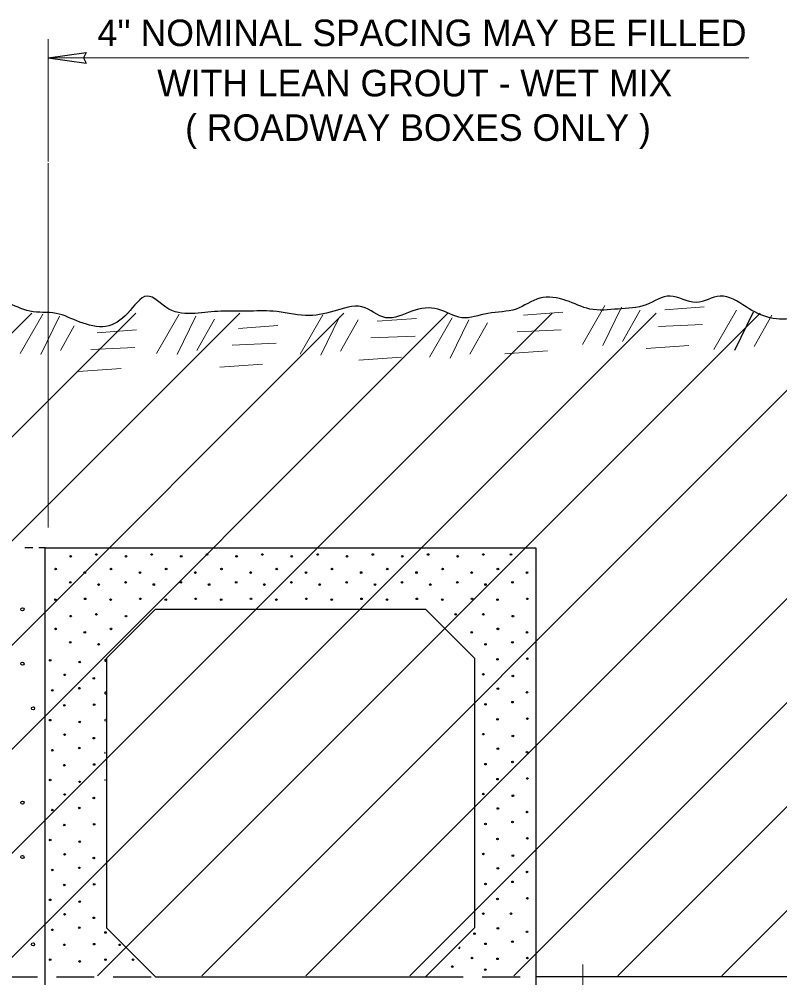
# Model space of a CAD drawing. Extents: x 936 to 1304, y -7 to 263.
# Drawn here: x 1214.59 to 1245.3, y 170.47 to 209.16 of the extents above; entities that cross this region are included whole.
import ezdxf

# ---------------------------------------------------------------- set-up
doc = ezdxf.new("R2010")
doc.units = 0
doc.header["$LTSCALE"] = 0.51
doc.linetypes.add('MEDIUM_DASHED', pattern=[4.5, 3, -1.5])
doc.layers.add('1', color=7, linetype='Continuous', lineweight=25)

msp = doc.modelspace()

# ---------------------------------------------------------------- linework, layer by layer
at = {"layer": '1', "lineweight": 13}
for p, q in [((1215.769, 203.4132), (1215.769, 208.3515)), ((1215.769, 207.6016), (1244.0447, 207.6016)), ((1215.769, 188.6432), (1215.769, 203.3453)), ((1234.9495, 197.214), (1236.5335, 197.3328)), ((1237.3255, 196.026), (1238.2363, 197.61)), ((1238.9095, 197.5308), (1238.1571, 195.9863)), ((1239.6618, 197.412), (1238.9491, 196.1448)), ((1240.6518, 197.4318), (1242.2358, 197.5506)), ((1242.6318, 195.828), (1243.5427, 197.412)), ((1188.358, 170.5561), (1215.0988, 197.2968)), ((1192.5583, 170.5561), (1219.2991, 197.2968)), ((1196.7584, 170.5561), (1223.4993, 197.2968)), ((1200.9587, 170.5561), (1227.6994, 197.2968)), ((1205.1588, 170.5561), (1231.8997, 197.2968)), ((1209.359, 170.5561), (1236.0998, 197.2968)), ((1213.5593, 170.5561), (1240.3001, 197.2968)), ((1214.6347, 195.6696), (1215.5455, 197.2536)), ((1216.2187, 197.1743), (1215.4663, 195.63)), ((1217.7595, 170.5561), (1244.5003, 197.2968)), ((1220.1391, 195.6696), (1221.0498, 197.2536)), ((1221.7231, 197.1743), (1220.9707, 195.63)), ((1222.4755, 197.0556), (1221.7627, 195.7883)), ((1221.9598, 170.5561), (1248.7006, 197.2968)), ((1225.9405, 195.6398), (1226.8513, 197.2238)), ((1226.1599, 170.5561), (1252.9008, 197.2968)), ((1227.5245, 197.1447), (1226.7721, 195.6003)), ((1228.2768, 197.0258), (1227.5641, 195.7587)), ((1229.0491, 196.9665), (1230.6331, 197.0853)), ((1231.1578, 195.5211), (1232.0686, 197.1051)), ((1232.7418, 197.0258), (1231.9893, 195.4815)), ((1244.9683, 197.214), (1244.2555, 195.9468)), ((1216.8175, 196.7827), (1216.2583, 195.7883)), ((1217.7433, 196.5012), (1219.3273, 196.62)), ((1223.4457, 196.6793), (1225.0297, 196.7982)), ((1233.4942, 196.9071), (1232.7813, 195.6398)), ((1234.6921, 196.5408), (1236.4741, 196.62)), ((1240.3945, 196.7586), (1242.1765, 196.8378)), ((1228.7917, 196.2933), (1230.5737, 196.3725)), ((1217.4858, 195.828), (1219.2678, 195.9072)), ((1223.1883, 196.0062), (1224.9703, 196.0853)), ((1239.8995, 195.8676), (1241.6221, 195.9863)), ((1228.2967, 195.4023), (1230.0193, 195.5211)), ((1234.1971, 195.6498), (1235.9197, 195.7686)), ((1216.9908, 194.937), (1218.7135, 195.0558)), ((1222.6933, 195.1152), (1224.4158, 195.234)), ((1230.3602, 170.5561), (1253.2377, 193.4336)), ((1234.5603, 170.5561), (1253.2377, 189.2333)), ((1238.7606, 170.5561), (1253.2377, 185.0332)), ((1242.9608, 170.5561), (1253.2377, 180.8329)), ((1237.3505, 168.0188), (1237.339, 171.0117))]:
    msp.add_line(p, q, dxfattribs=at)
at = {"layer": '1'}
for p, q in [((1215.7693, 207.6008), (1217.302, 207.8114)), ((1215.7693, 207.6008), (1217.302, 207.3902)), ((1244.2158, 197.3328), (1243.4635, 195.7883)), ((1215.1453, 187.8288), (1214.8261, 187.8288)), ((1215.6445, 187.8288), (1215.3846, 187.8288)), ((1218.1195, 183.3738), (1220.0995, 185.3538)), ((1220.0995, 185.3538), (1230.9895, 185.3538)), ((1230.9895, 185.3538), (1232.9695, 183.3738)), ((1218.1195, 183.3738), (1218.1195, 172.4838)), ((1232.9695, 183.3738), (1232.9695, 172.4838)), ((1220.0995, 170.5038), (1218.1195, 172.4838)), ((1232.9695, 172.4838), (1230.9895, 170.5038)), ((1220.0995, 170.5038), (1230.9895, 170.5038)), ((1253.2645, 170.5038), (1235.4548, 170.5038))]:
    msp.add_line(p, q, dxfattribs=at)
at = {"layer": '1', "linetype": 'MEDIUM_DASHED'}
for p, q in [((1209.2095, 170.5038), (1220.0995, 170.5038)), ((1230.9895, 170.5038), (1235.4431, 170.5038))]:
    msp.add_line(p, q, dxfattribs=at)
at = {"layer": '1'}
msp.add_lwpolyline([(1217.302, 207.8114), (1217.1834, 207.5986), (1217.302, 207.3902)], dxfattribs=at)
msp.add_lwpolyline([(1215.6445, 187.8288), (1235.4445, 187.8288), (1235.4445, 168.0288), (1215.6445, 168.0288)], close=True, dxfattribs=at)
for centre, radius in [((1216.6713, 187.4821), 0.0319), ((1217.7122, 187.5534), 0.0319), ((1218.9025, 187.4821), 0.0319), ((1219.9435, 187.5534), 0.0319), ((1221.1338, 187.4821), 0.0319), ((1222.1747, 187.5534), 0.0319), ((1223.365, 187.4821), 0.0319), ((1224.4059, 187.5534), 0.0319), ((1225.5962, 187.4821), 0.0319), ((1226.6371, 187.5534), 0.0319), ((1227.8274, 187.4821), 0.0319), ((1228.8683, 187.5534), 0.0319), ((1230.0586, 187.4821), 0.0319), ((1231.0995, 187.5534), 0.0319), ((1232.2898, 187.4821), 0.0319), ((1233.3307, 187.5534), 0.0319), ((1234.443, 187.5534), 0.0319), ((1216.0657, 186.9688), 0.0319), ((1218.2969, 186.9688), 0.0319), ((1220.5281, 186.9688), 0.0319), ((1222.7593, 186.9688), 0.0319), ((1224.9906, 186.9688), 0.0319), ((1227.2218, 186.9688), 0.0319), ((1229.453, 186.9688), 0.0319), ((1231.6842, 186.9688), 0.0319), ((1233.9154, 186.9688), 0.0319), ((1217.2417, 186.8261), 0.0319), ((1219.473, 186.8261), 0.0319), ((1221.7042, 186.8261), 0.0319), ((1223.9354, 186.8261), 0.0319), ((1226.1666, 186.8261), 0.0319), ((1228.3978, 186.8261), 0.0319), ((1230.629, 186.8261), 0.0319), ((1232.8602, 186.8261), 0.0319), ((1235.0914, 186.8261), 0.0319), ((1216.6571, 186.4269), 0.0319), ((1217.7978, 186.3414), 0.0319), ((1218.8883, 186.4269), 0.0319), ((1220.029, 186.3414), 0.0319), ((1221.1195, 186.4269), 0.0319), ((1222.2602, 186.3414), 0.0319), ((1223.3507, 186.4269), 0.0319), ((1224.4914, 186.3414), 0.0319), ((1225.5819, 186.4269), 0.0319), ((1226.7226, 186.3414), 0.0319), ((1227.8131, 186.4269), 0.0319), ((1228.9539, 186.3414), 0.0319), ((1230.0443, 186.4269), 0.0319), ((1231.1851, 186.3414), 0.0319), ((1232.2756, 186.4269), 0.0319), ((1233.4163, 186.3414), 0.0319), ((1234.5068, 186.4269), 0.0319), ((1216.0514, 185.7357), 0.0319), ((1217.256, 185.7643), 0.0319), ((1218.2826, 185.7357), 0.0319), ((1219.4872, 185.7643), 0.0319), ((1220.5139, 185.7357), 0.0319), ((1221.7184, 185.7643), 0.0319), ((1222.7451, 185.7357), 0.0319), ((1223.9497, 185.7643), 0.0319), ((1224.9763, 185.7357), 0.0319), ((1226.1809, 185.7643), 0.0319), ((1227.2075, 185.7357), 0.0319), ((1228.4121, 185.7643), 0.0319), ((1229.4387, 185.7357), 0.0319), ((1230.6433, 185.7643), 0.0319), ((1231.6699, 185.7357), 0.0319), ((1232.8745, 185.7643), 0.0319), ((1233.9011, 185.7357), 0.0319), ((1235.1057, 185.7643), 0.0319), ((1214.725, 185.3442), 0.0638), ((1216.6713, 185.0656), 0.0319), ((1217.7122, 185.1369), 0.0319), ((1218.9025, 185.0656), 0.0319), ((1232.2118, 185.1369), 0.0319), ((1233.3307, 185.1369), 0.0319), ((1234.521, 185.0656), 0.0319), ((1216.0657, 184.5523), 0.0319), ((1218.2969, 184.5523), 0.0319), ((1233.9154, 184.5523), 0.0319), ((1217.2417, 184.4096), 0.0319), ((1232.8602, 184.4096), 0.0319), ((1235.0914, 184.4096), 0.0319), ((1216.6571, 184.0104), 0.0319), ((1217.7978, 183.9249), 0.0319), ((1233.4163, 183.9249), 0.0319), ((1234.5068, 184.0104), 0.0319), ((1214.725, 183.1482), 0.0638), ((1215.8451, 183.2841), 0.0319), ((1217.0354, 183.2128), 0.0319), ((1233.9011, 183.3192), 0.0319), ((1235.1057, 183.3478), 0.0319), ((1216.4298, 182.6995), 0.0319), ((1233.3307, 182.7204), 0.0319), ((1234.521, 182.6491), 0.0319), ((1217.6058, 182.5568), 0.0319), ((1215.9307, 182.0721), 0.0319), ((1217.0211, 182.1576), 0.0319), ((1233.9154, 182.1358), 0.0319), ((1235.0914, 181.9931), 0.0319), ((1216.4155, 181.4664), 0.0319), ((1217.6201, 181.495), 0.0319), ((1233.4163, 181.5084), 0.0319), ((1234.5068, 181.5939), 0.0319), ((1215.1533, 181.349), 0.0638), ((1215.8451, 180.8676), 0.0319), ((1217.0354, 180.7963), 0.0319), ((1233.9011, 180.9027), 0.0319), ((1235.1057, 180.9313), 0.0319), ((1216.4298, 180.283), 0.0319), ((1233.3307, 180.3039), 0.0319), ((1217.6058, 180.1403), 0.0319), ((1234.521, 180.2326), 0.0319), ((1215.9307, 179.6556), 0.0319), ((1217.0211, 179.7411), 0.0319), ((1233.9154, 179.7193), 0.0319), ((1235.0914, 179.5766), 0.0319), ((1234.5068, 179.1774), 0.0319), ((1216.4155, 179.0499), 0.0319), ((1217.6201, 179.0785), 0.0319), ((1233.4163, 179.0918), 0.0319), ((1215.8451, 178.4511), 0.0319), ((1217.0354, 178.3798), 0.0319), ((1233.9011, 178.4862), 0.0319), ((1235.1057, 178.5148), 0.0319), ((1214.725, 177.5412), 0.0638), ((1216.4298, 177.8665), 0.0319), ((1217.6058, 177.7238), 0.0319), ((1233.3307, 177.8873), 0.0319), ((1234.521, 177.8161), 0.0319), ((1215.9307, 177.2391), 0.0319), ((1217.0211, 177.3246), 0.0319), ((1233.9154, 177.3027), 0.0319), ((1235.0914, 177.1601), 0.0319), ((1216.4155, 176.6334), 0.0319), ((1217.6201, 176.662), 0.0319), ((1233.4163, 176.6753), 0.0319), ((1234.5068, 176.7609), 0.0319), ((1215.8451, 176.0346), 0.0319), ((1233.9011, 176.0697), 0.0319), ((1235.1057, 176.0982), 0.0319), ((1217.0354, 175.9633), 0.0319), ((1214.725, 175.3452), 0.0638), ((1216.4298, 175.45), 0.0319), ((1217.6058, 175.3073), 0.0319), ((1233.3307, 175.4708), 0.0319), ((1234.521, 175.3996), 0.0319), ((1217.0211, 174.9081), 0.0319), ((1233.9154, 174.8862), 0.0319), ((1215.9307, 174.8226), 0.0319), ((1235.0914, 174.7436), 0.0319), ((1216.4155, 174.2169), 0.0319), ((1217.6201, 174.2455), 0.0319), ((1233.4163, 174.2588), 0.0319), ((1234.5068, 174.3444), 0.0319), ((1215.8451, 173.6181), 0.0319), ((1217.0354, 173.5468), 0.0319), ((1233.9011, 173.6532), 0.0319), ((1235.1057, 173.6817), 0.0319), ((1216.4298, 173.0335), 0.0319), ((1233.3307, 173.0543), 0.0319), ((1234.443, 173.0543), 0.0319), ((1217.6058, 172.8908), 0.0319), ((1215.9307, 172.406), 0.0319), ((1217.0211, 172.4916), 0.0319), ((1218.0763, 172.2995), 0.0319), ((1232.97, 172.251), 0.0319), ((1233.9154, 172.4697), 0.0319), ((1235.0914, 172.3271), 0.0319), ((1215.1534, 171.8185), 0.0638), ((1216.4155, 171.8004), 0.0319), ((1217.6201, 171.829), 0.0319), ((1218.6467, 171.8004), 0.0319), ((1233.4163, 171.8423), 0.0319), ((1234.5068, 171.9279), 0.0319), ((1215.8451, 171.2015), 0.0319), ((1217.0354, 171.1303), 0.0319), ((1218.0763, 171.2015), 0.0319), ((1219.1886, 171.2015), 0.0319), ((1232.8745, 171.2652), 0.0319), ((1233.9011, 171.2367), 0.0319), ((1235.1057, 171.2652), 0.0319), ((1232.0728, 170.9245), 0.0319), ((1233.4068, 170.7972), 0.0319)]:
    msp.add_circle(centre, radius, dxfattribs=at)
for centre, start, end in [((1218.0763, 183.2841), 33.58709, 325.17468), ((1218.0763, 181.9656), 67.00985, 291.75191), ((1218.0763, 180.8676), 88.87383, 269.88793), ((1218.0763, 179.5491), 115.32965, 243.43211), ((1218.0763, 178.4511), 143.41049, 215.35128), ((1232.3496, 171.6882), 207.79244, 65.47925)]:
    msp.add_arc(centre, 0.0319, start, end, dxfattribs=at)
msp.add_spline([(1253.0665, 197.6298), (1252.0783, 197.5478), (1251.0273, 197.3726), (1249.9762, 197.2851), (1248.9251, 197.3726), (1247.9617, 197.6354), (1246.9106, 197.4602), (1245.9473, 197.1098), (1244.8962, 197.1098), (1243.9328, 197.5478), (1242.8817, 197.9858), (1241.9183, 197.723), (1240.8672, 197.9858), (1239.9038, 197.6354), (1238.7651, 197.4602), (1237.6264, 197.4602), (1236.663, 197.8106), (1235.6119, 197.8981), (1234.6485, 197.4602), (1233.5098, 197.2851), (1232.4588, 197.1098), (1231.4953, 197.4602), (1230.4443, 197.3726), (1229.3933, 197.1098), (1228.4298, 197.5478), (1227.2913, 197.3726), (1226.1526, 197.1975), (1224.8388, 197.3726), (1223.7878, 197.3726), (1222.7368, 197.3726), (1221.6858, 197.2851), (1220.6347, 197.4602), (1219.7588, 197.9858), (1218.9705, 197.2851), (1218.0947, 196.7596), (1217.0436, 196.9347), (1216.0802, 197.2851), (1215.0291, 197.3726), (1214.0656, 197.723), (1213.0146, 197.8106), (1212.0511, 197.4602), (1211, 197.3726), (1209.949, 197.4602), (1208.8981, 197.1975), (1208.1098, 196.5843), (1207.1463, 197.0223), (1205.92, 197.3726), (1204.869, 197.1098), (1203.8179, 197.1975), (1202.8545, 197.6354), (1201.8034, 197.6354), (1200.7524, 197.3726), (1199.7013, 197.0223), (1198.7379, 197.2851), (1197.5118, 197.5478), (1196.1978, 197.6354), (1195.1468, 197.4602), (1194.1834, 197.1975), (1193.1324, 197.2851), (1192.0813, 197.3726), (1191.0303, 197.6354), (1190.0668, 197.8981), (1189.0158, 197.8106), (1187.9648, 197.8981), (1186.9137, 197.4602), (1185.8628, 197.4602), (1184.8117, 197.3726), (1183.5854, 197.2851), (1182.5344, 197.5478), (1181.4834, 197.3726), (1180.4323, 197.8106), (1179.2061, 197.8106), (1178.155, 197.8106), (1177.104, 197.8106), (1176.1406, 197.5478), (1175.1771, 197.1975), (1173.4506, 197.0021)], degree=3, dxfattribs=at)

# ---------------------------------------------------------------- texts
for s, p in [("4'' NOMINAL SPACING MAY BE FILLED", (1217.7541, 208.0718)), ('WITH LEAN GROUT - WET MIX', (1220.1668, 206.0434)), ('( ROADWAY BOXES ONLY )', (1221.2923, 204.2478))]:
    msp.add_text(s, height=1.072, dxfattribs=at).set_placement(p)

doc.saveas('drawing.dxf')
